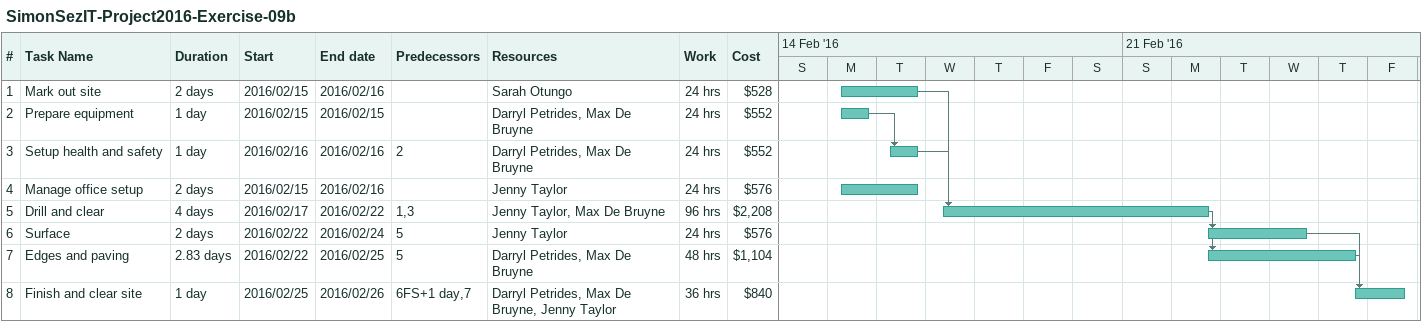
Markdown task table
SimonSezIT-Project2016-Exercise-09b

| ID | Task | Duration | Start | Finish | Predecessors | Resources | Work (h) | Cost ($) |
|---|---|---|---|---|---|---|---|---|
| 1 | Mark out site | 2d | 2016-02-15 | 2016-02-16 |  | Sarah Otungo | 24 | 528 |
| 2 | Prepare equipment | 1d | 2016-02-15 | 2016-02-15 |  | Darryl Petrides, Max De Bruyne | 24 | 552 |
| 3 | Setup health and safety | 1d | 2016-02-16 | 2016-02-16 | 2 | Darryl Petrides, Max De Bruyne | 24 | 552 |
| 4 | Manage office setup | 2d | 2016-02-15 | 2016-02-16 |  | Jenny Taylor | 24 | 576 |
| 5 | Drill and clear | 4d | 2016-02-17 | 2016-02-22 | 1, 3 | Jenny Taylor, Max De Bruyne | 96 | 2208 |
| 6 | Surface | 2d | 2016-02-22 | 2016-02-24 | 5 | Jenny Taylor | 24 | 576 |
| 7 | Edges and paving | 2.83d | 2016-02-22 | 2016-02-25 | 5 | Darryl Petrides, Max De Bruyne | 48 | 1104 |
| 8 | Finish and clear site | 1d | 2016-02-25 | 2016-02-26 | 6FS+1d, 7 | Darryl Petrides, Max De Bruyne, Jenny Taylor | 36 | 840 |
